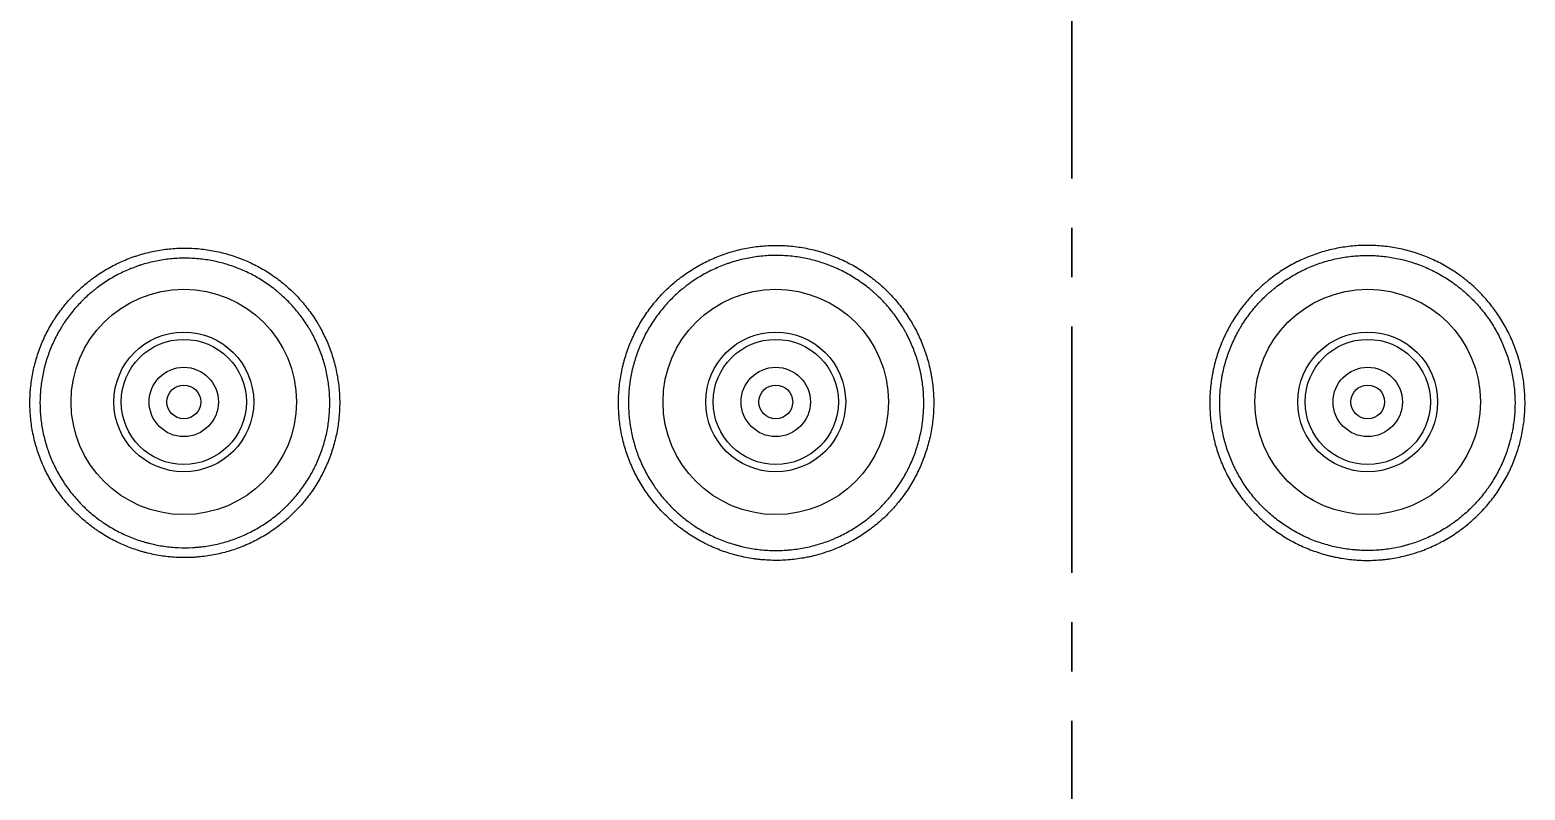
# Model space of a CAD drawing. Extents: x 60870 to 61464, y -29263 to -28843.
# Drawn here: x 61059.5 to 61112.5, y -29093.2 to -29066.2 of the extents above; entities that cross this region are included whole.
import ezdxf

# ---------------------------------------------------------------- set-up
doc = ezdxf.new("R2010")
doc.units = 0
doc.header["$LTSCALE"] = 7
doc.header["$MEASUREMENT"] = 0
doc.linetypes.add('CENTER', pattern=[2, 1.25, -0.25, 0.25, -0.25])
doc.layers.add('08_ALL_FEATURES', color=7, linetype='CONTINUOUS')
doc.layers.add('1', color=1, linetype='CENTER')

msp = doc.modelspace()

# ---------------------------------------------------------------- linework, layer by layer
at = {"layer": '08_ALL_FEATURES', "color": 7, "linetype": 'Continuous'}
for centre, radius in [((61064.914, -29079.389), 4), ((61085.913, -29079.389), 4), ((61106.913, -29079.389), 4), ((61064.914, -29079.389), 2.481), ((61064.914, -29079.389), 2.221), ((61085.913, -29079.389), 2.481), ((61085.913, -29079.389), 2.221), ((61106.913, -29079.389), 2.481), ((61106.913, -29079.389), 2.221), ((61064.914, -29079.389), 1.23), ((61085.913, -29079.389), 1.23), ((61106.913, -29079.389), 1.23), ((61064.914, -29079.389), 0.6), ((61085.913, -29079.389), 0.6), ((61106.913, -29079.389), 0.6)]:
    msp.add_circle(centre, radius, dxfattribs=at)
for points, knots in [([(61070.386, -29080.215), (61070.392, -29080.17), (61070.398, -29080.125), (61070.409, -29080.035), (61070.424, -29079.901), (61070.433, -29079.766), (61070.446, -29079.497), (61070.445, -29079.139), (61070.409, -29078.783), (61070.369, -29078.515), (61070.353, -29078.426), (61070.317, -29078.248), (61070.297, -29078.16), (61070.231, -29077.898), (61070.126, -29077.555), (61069.988, -29077.225), (61069.872, -29076.982), (61069.832, -29076.902), (61069.768, -29076.782), (61069.746, -29076.743), (61069.701, -29076.664), (61069.678, -29076.625), (61069.561, -29076.431), (61069.461, -29076.282), (61069.246, -29075.994), (61069.019, -29075.718), (61068.764, -29075.465), (61068.597, -29075.314), (61068.563, -29075.284), (61068.494, -29075.225), (61068.46, -29075.196), (61068.354, -29075.11), (61068.283, -29075.054), (61068.066, -29074.894), (61067.767, -29074.696), (61067.451, -29074.528), (61067.208, -29074.413), (61067.125, -29074.376), (61067, -29074.325), (61066.958, -29074.308), (61066.873, -29074.276), (61066.831, -29074.26), (61066.618, -29074.184), (61066.445, -29074.133), (61066.098, -29074.046), (61065.922, -29074.012), (61065.568, -29073.96), (61065.389, -29073.942), (61065.118, -29073.93), (61065.027, -29073.928), (61064.846, -29073.928), (61064.756, -29073.93), (61064.487, -29073.944), (61064.131, -29073.98), (61063.779, -29074.051), (61063.518, -29074.116), (61063.431, -29074.141), (61063.301, -29074.18), (61063.258, -29074.194), (61063.172, -29074.223), (61063.129, -29074.237), (61062.917, -29074.314), (61062.751, -29074.383), (61062.428, -29074.537), (61062.27, -29074.621), (61061.963, -29074.806), (61061.813, -29074.906), (61061.632, -29075.042), (61061.596, -29075.069), (61061.524, -29075.125), (61061.419, -29075.21), (61061.317, -29075.298), (61061.118, -29075.479), (61060.865, -29075.733), (61060.638, -29076.011), (61060.477, -29076.228), (61060.425, -29076.302), (61060.35, -29076.415), (61060.325, -29076.453), (61060.277, -29076.53), (61060.253, -29076.568), (61060.138, -29076.762), (61059.969, -29077.079), (61059.832, -29077.412), (61059.741, -29077.666), (61059.713, -29077.752), (61059.674, -29077.882), (61059.662, -29077.926), (61059.638, -29078.013), (61059.626, -29078.057), (61059.572, -29078.276), (61059.503, -29078.63), (61059.468, -29078.989), (61059.458, -29079.215), (61059.456, -29079.261), (61059.455, -29079.351), (61059.453, -29079.487), (61059.457, -29079.622), (61059.471, -29079.891), (61059.508, -29080.247), (61059.579, -29080.598), (61059.645, -29080.86), (61059.669, -29080.947), (61059.709, -29081.077), (61059.723, -29081.12), (61059.752, -29081.206), (61059.767, -29081.249), (61059.843, -29081.461), (61059.982, -29081.792), (61060.151, -29082.107), (61060.337, -29082.414), (61060.437, -29082.563), (61060.654, -29082.854), (61060.769, -29082.993), (61061.011, -29083.258), (61061.265, -29083.51), (61061.543, -29083.737), (61061.724, -29083.871), (61061.761, -29083.897), (61061.835, -29083.949), (61061.872, -29083.975), (61061.986, -29084.05), (61062.062, -29084.098), (61062.294, -29084.236), (61062.611, -29084.404), (61062.942, -29084.54), (61063.196, -29084.63), (61063.281, -29084.658), (61063.411, -29084.697), (61063.454, -29084.71), (61063.542, -29084.734), (61063.586, -29084.745), (61063.805, -29084.8), (61063.982, -29084.834), (61064.337, -29084.886), (61064.515, -29084.903), (61064.872, -29084.919), (61065.052, -29084.919), (61065.278, -29084.907), (61065.323, -29084.904), (61065.413, -29084.897), (61065.458, -29084.893), (61065.593, -29084.88), (61065.683, -29084.868), (61065.949, -29084.828), (61066.301, -29084.757), (61066.643, -29084.652), (61066.897, -29084.561), (61066.981, -29084.528), (61067.148, -29084.459), (61067.231, -29084.422), (61067.475, -29084.305), (61067.634, -29084.22), (61067.94, -29084.035), (61068.089, -29083.935), (61068.376, -29083.721), (61068.515, -29083.606), (61068.682, -29083.454), (61068.715, -29083.423), (61068.781, -29083.36), (61068.878, -29083.265), (61068.97, -29083.167), (61069.151, -29082.967), (61069.377, -29082.69), (61069.576, -29082.391), (61069.714, -29082.16), (61069.758, -29082.081), (61069.822, -29081.961), (61069.843, -29081.921), (61069.883, -29081.84), (61069.903, -29081.799), (61069.999, -29081.595), (61070.135, -29081.263), (61070.238, -29080.92), (61070.325, -29080.571), (61070.36, -29080.395), (61070.386, -29080.215)], [0, 0, 0, 0, 0.003906, 0.003906, 0.007813, 0.015625, 0.015625, 0.03125, 0.046875, 0.046875, 0.054688, 0.054688, 0.0625, 0.0625, 0.078125, 0.09375, 0.09375, 0.101563, 0.101563, 0.105469, 0.105469, 0.109375, 0.109375, 0.125, 0.125, 0.140625, 0.15625, 0.15625, 0.160156, 0.160156, 0.164063, 0.164063, 0.171875, 0.171875, 0.1875, 0.203125, 0.203125, 0.210938, 0.210938, 0.214844, 0.214844, 0.21875, 0.21875, 0.234375, 0.234375, 0.25, 0.25, 0.265625, 0.265625, 0.273438, 0.273438, 0.28125, 0.28125, 0.296875, 0.3125, 0.3125, 0.320313, 0.320313, 0.324219, 0.324219, 0.328125, 0.328125, 0.34375, 0.34375, 0.359375, 0.359375, 0.375, 0.375, 0.378906, 0.378906, 0.382813, 0.390625, 0.390625, 0.40625, 0.421875, 0.421875, 0.429688, 0.429688, 0.433594, 0.433594, 0.4375, 0.4375, 0.453125, 0.46875, 0.46875, 0.476563, 0.476563, 0.480469, 0.480469, 0.484375, 0.484375, 0.5, 0.515625, 0.515625, 0.519531, 0.519531, 0.523438, 0.53125, 0.53125, 0.546875, 0.5625, 0.5625, 0.570313, 0.570313, 0.574219, 0.574219, 0.578125, 0.578125, 0.59375, 0.609375, 0.609375, 0.625, 0.625, 0.640625, 0.640625, 0.65625, 0.671875, 0.671875, 0.675781, 0.675781, 0.679687, 0.679687, 0.6875, 0.6875, 0.703125, 0.71875, 0.71875, 0.726562, 0.726562, 0.730469, 0.730469, 0.734375, 0.734375, 0.75, 0.75, 0.765625, 0.765625, 0.78125, 0.78125, 0.785156, 0.785156, 0.789062, 0.789062, 0.796875, 0.796875, 0.8125, 0.828125, 0.828125, 0.835937, 0.835937, 0.84375, 0.84375, 0.859375, 0.859375, 0.875, 0.875, 0.890625, 0.890625, 0.894531, 0.894531, 0.898437, 0.90625, 0.90625, 0.921875, 0.9375, 0.9375, 0.945312, 0.945312, 0.949219, 0.949219, 0.953125, 0.953125, 0.96875, 0.984375, 0.984375, 1, 1, 1, 1]), ([(61091.46, -29080.223), (61091.486, -29080.04), (61091.503, -29079.857), (61091.52, -29079.493), (61091.518, -29079.128), (61091.482, -29078.765), (61091.447, -29078.538), (61091.44, -29078.493), (61091.424, -29078.402), (61091.415, -29078.357), (61091.387, -29078.221), (61091.367, -29078.131), (61091.299, -29077.865), (61091.192, -29077.516), (61091.051, -29077.18), (61090.933, -29076.933), (61090.892, -29076.851), (61090.826, -29076.73), (61090.804, -29076.69), (61090.758, -29076.61), (61090.735, -29076.57), (61090.616, -29076.372), (61090.513, -29076.221), (61090.295, -29075.928), (61090.063, -29075.648), (61089.803, -29075.39), (61089.633, -29075.236), (61089.598, -29075.206), (61089.528, -29075.146), (61089.493, -29075.116), (61089.385, -29075.029), (61089.313, -29074.973), (61089.092, -29074.81), (61088.788, -29074.609), (61088.466, -29074.438), (61088.217, -29074.321), (61088.133, -29074.284), (61087.963, -29074.214), (61087.877, -29074.181), (61087.616, -29074.089), (61087.441, -29074.037), (61087.087, -29073.95), (61086.908, -29073.915), (61086.548, -29073.862), (61086.365, -29073.845), (61086.135, -29073.834), (61086.089, -29073.833), (61085.997, -29073.831), (61085.859, -29073.83), (61085.721, -29073.834), (61085.448, -29073.848), (61085.085, -29073.885), (61084.727, -29073.957), (61084.461, -29074.025), (61084.373, -29074.05), (61084.24, -29074.09), (61084.196, -29074.104), (61084.109, -29074.134), (61084.066, -29074.149), (61083.85, -29074.227), (61083.513, -29074.368), (61083.192, -29074.541), (61082.879, -29074.729), (61082.727, -29074.832), (61082.542, -29074.97), (61082.506, -29074.998), (61082.433, -29075.055), (61082.326, -29075.141), (61082.222, -29075.231), (61082.02, -29075.416), (61081.763, -29075.674), (61081.533, -29075.957), (61081.369, -29076.179), (61081.317, -29076.254), (61081.214, -29076.408), (61081.166, -29076.486), (61081.025, -29076.722), (61080.854, -29077.045), (61080.716, -29077.382), (61080.624, -29077.64), (61080.596, -29077.727), (61080.556, -29077.859), (61080.543, -29077.903), (61080.519, -29077.992), (61080.507, -29078.037), (61080.452, -29078.261), (61080.417, -29078.441), (61080.365, -29078.802), (61080.347, -29078.983), (61080.331, -29079.347), (61080.331, -29079.53), (61080.343, -29079.759), (61080.346, -29079.805), (61080.353, -29079.897), (61080.357, -29079.943), (61080.371, -29080.08), (61080.383, -29080.172), (61080.424, -29080.443), (61080.496, -29080.801), (61080.603, -29081.149), (61080.696, -29081.407), (61080.729, -29081.493), (61080.783, -29081.62), (61080.801, -29081.662), (61080.838, -29081.746), (61080.858, -29081.788), (61080.957, -29081.996), (61081.044, -29082.157), (61081.232, -29082.469), (61081.334, -29082.62), (61081.552, -29082.913), (61081.668, -29083.054), (61081.854, -29083.258), (61081.918, -29083.325), (61082.049, -29083.454), (61082.115, -29083.517), (61082.319, -29083.701), (61082.602, -29083.931), (61082.905, -29084.133), (61083.141, -29084.274), (61083.221, -29084.319), (61083.343, -29084.384), (61083.384, -29084.405), (61083.467, -29084.446), (61083.508, -29084.466), (61083.716, -29084.564), (61083.885, -29084.633), (61084.229, -29084.755), (61084.403, -29084.807), (61084.758, -29084.895), (61084.937, -29084.93), (61085.165, -29084.963), (61085.211, -29084.97), (61085.303, -29084.981), (61085.44, -29084.995), (61085.577, -29085.005), (61085.851, -29085.018), (61086.215, -29085.017), (61086.578, -29084.98), (61086.85, -29084.939), (61086.941, -29084.923), (61087.076, -29084.896), (61087.121, -29084.886), (61087.211, -29084.865), (61087.256, -29084.855), (61087.478, -29084.798), (61087.827, -29084.691), (61088.164, -29084.551), (61088.493, -29084.394), (61088.655, -29084.307), (61088.971, -29084.116), (61089.123, -29084.014), (61089.416, -29083.796), (61089.697, -29083.564), (61089.955, -29083.305), (61090.108, -29083.135), (61090.139, -29083.1), (61090.199, -29083.03), (61090.228, -29082.995), (61090.316, -29082.887), (61090.372, -29082.815), (61090.535, -29082.594), (61090.737, -29082.29), (61090.908, -29081.968), (61091.025, -29081.72), (61091.062, -29081.636), (61091.114, -29081.508), (61091.131, -29081.466), (61091.164, -29081.38), (61091.18, -29081.336), (61091.257, -29081.119), (61091.363, -29080.767), (61091.433, -29080.406), (61091.46, -29080.223)], [0, 0, 0, 0, 0.015625, 0.015625, 0.03125, 0.046875, 0.046875, 0.050781, 0.050781, 0.054687, 0.054687, 0.0625, 0.0625, 0.078125, 0.09375, 0.09375, 0.101562, 0.101562, 0.105469, 0.105469, 0.109375, 0.109375, 0.125, 0.125, 0.140625, 0.15625, 0.15625, 0.160156, 0.160156, 0.164062, 0.164062, 0.171875, 0.171875, 0.1875, 0.203125, 0.203125, 0.210937, 0.210937, 0.21875, 0.21875, 0.234375, 0.234375, 0.25, 0.25, 0.265625, 0.265625, 0.269531, 0.269531, 0.273437, 0.28125, 0.28125, 0.296875, 0.3125, 0.3125, 0.320312, 0.320312, 0.324219, 0.324219, 0.328125, 0.328125, 0.34375, 0.359375, 0.359375, 0.375, 0.375, 0.378906, 0.378906, 0.382812, 0.390625, 0.390625, 0.40625, 0.421875, 0.421875, 0.429688, 0.429688, 0.4375, 0.4375, 0.453125, 0.46875, 0.46875, 0.476563, 0.476563, 0.480469, 0.480469, 0.484375, 0.484375, 0.5, 0.5, 0.515625, 0.515625, 0.53125, 0.53125, 0.535156, 0.535156, 0.539063, 0.539063, 0.546875, 0.546875, 0.5625, 0.578125, 0.578125, 0.585938, 0.585938, 0.589844, 0.589844, 0.59375, 0.59375, 0.609375, 0.609375, 0.625, 0.625, 0.640625, 0.640625, 0.648438, 0.648438, 0.65625, 0.65625, 0.671875, 0.6875, 0.6875, 0.695312, 0.695312, 0.699219, 0.699219, 0.703125, 0.703125, 0.71875, 0.71875, 0.734375, 0.734375, 0.75, 0.75, 0.753906, 0.753906, 0.757812, 0.765625, 0.765625, 0.78125, 0.796875, 0.796875, 0.804687, 0.804687, 0.808594, 0.808594, 0.8125, 0.8125, 0.828125, 0.84375, 0.84375, 0.859375, 0.859375, 0.875, 0.875, 0.890625, 0.90625, 0.90625, 0.910156, 0.910156, 0.914062, 0.914062, 0.921875, 0.921875, 0.9375, 0.953125, 0.953125, 0.960937, 0.960937, 0.964844, 0.964844, 0.96875, 0.96875, 0.984375, 1, 1, 1, 1]), ([(61101.366, -29080.223), (61101.34, -29080.04), (61101.323, -29079.857), (61101.306, -29079.493), (61101.308, -29079.128), (61101.345, -29078.765), (61101.379, -29078.538), (61101.387, -29078.493), (61101.403, -29078.402), (61101.411, -29078.357), (61101.439, -29078.221), (61101.459, -29078.131), (61101.527, -29077.865), (61101.635, -29077.516), (61101.775, -29077.18), (61101.893, -29076.933), (61101.935, -29076.851), (61102, -29076.73), (61102.022, -29076.69), (61102.068, -29076.61), (61102.091, -29076.57), (61102.211, -29076.372), (61102.313, -29076.221), (61102.531, -29075.928), (61102.763, -29075.648), (61103.023, -29075.39), (61103.194, -29075.236), (61103.228, -29075.206), (61103.298, -29075.146), (61103.334, -29075.116), (61103.441, -29075.029), (61103.513, -29074.973), (61103.734, -29074.81), (61104.038, -29074.609), (61104.361, -29074.438), (61104.609, -29074.321), (61104.693, -29074.284), (61104.863, -29074.214), (61104.95, -29074.181), (61105.21, -29074.089), (61105.385, -29074.037), (61105.739, -29073.95), (61105.918, -29073.915), (61106.279, -29073.862), (61106.461, -29073.845), (61106.691, -29073.834), (61106.737, -29073.833), (61106.829, -29073.831), (61106.967, -29073.83), (61107.105, -29073.834), (61107.379, -29073.848), (61107.741, -29073.885), (61108.099, -29073.957), (61108.365, -29074.025), (61108.454, -29074.05), (61108.586, -29074.09), (61108.63, -29074.104), (61108.717, -29074.134), (61108.761, -29074.149), (61108.977, -29074.227), (61109.314, -29074.368), (61109.634, -29074.541), (61109.947, -29074.729), (61110.099, -29074.832), (61110.284, -29074.97), (61110.32, -29074.998), (61110.393, -29075.055), (61110.5, -29075.141), (61110.604, -29075.231), (61110.806, -29075.416), (61111.063, -29075.674), (61111.294, -29075.957), (61111.457, -29076.179), (61111.51, -29076.254), (61111.612, -29076.408), (61111.661, -29076.486), (61111.801, -29076.722), (61111.972, -29077.045), (61112.111, -29077.382), (61112.202, -29077.64), (61112.231, -29077.727), (61112.27, -29077.859), (61112.283, -29077.903), (61112.307, -29077.992), (61112.319, -29078.037), (61112.374, -29078.261), (61112.409, -29078.441), (61112.462, -29078.802), (61112.479, -29078.983), (61112.496, -29079.347), (61112.495, -29079.53), (61112.483, -29079.759), (61112.48, -29079.805), (61112.473, -29079.897), (61112.469, -29079.943), (61112.455, -29080.08), (61112.444, -29080.172), (61112.402, -29080.443), (61112.33, -29080.801), (61112.223, -29081.149), (61112.13, -29081.407), (61112.097, -29081.493), (61112.044, -29081.62), (61112.025, -29081.662), (61111.988, -29081.746), (61111.968, -29081.788), (61111.869, -29081.996), (61111.782, -29082.157), (61111.594, -29082.469), (61111.492, -29082.62), (61111.274, -29082.913), (61111.158, -29083.054), (61110.972, -29083.258), (61110.908, -29083.325), (61110.778, -29083.454), (61110.711, -29083.517), (61110.507, -29083.701), (61110.224, -29083.931), (61109.921, -29084.133), (61109.685, -29084.274), (61109.605, -29084.319), (61109.483, -29084.384), (61109.442, -29084.405), (61109.359, -29084.446), (61109.318, -29084.466), (61109.11, -29084.564), (61108.941, -29084.633), (61108.597, -29084.755), (61108.423, -29084.807), (61108.069, -29084.895), (61107.889, -29084.93), (61107.661, -29084.963), (61107.615, -29084.97), (61107.524, -29084.981), (61107.386, -29084.995), (61107.249, -29085.005), (61106.976, -29085.018), (61106.611, -29085.017), (61106.248, -29084.98), (61105.976, -29084.939), (61105.886, -29084.923), (61105.75, -29084.896), (61105.705, -29084.886), (61105.615, -29084.865), (61105.57, -29084.855), (61105.348, -29084.798), (61104.999, -29084.691), (61104.663, -29084.551), (61104.333, -29084.394), (61104.171, -29084.307), (61103.855, -29084.116), (61103.703, -29084.014), (61103.41, -29083.796), (61103.129, -29083.564), (61102.872, -29083.305), (61102.718, -29083.135), (61102.687, -29083.1), (61102.627, -29083.03), (61102.598, -29082.995), (61102.51, -29082.887), (61102.454, -29082.815), (61102.291, -29082.594), (61102.089, -29082.29), (61101.918, -29081.968), (61101.801, -29081.72), (61101.765, -29081.636), (61101.712, -29081.508), (61101.695, -29081.466), (61101.662, -29081.38), (61101.646, -29081.336), (61101.569, -29081.119), (61101.463, -29080.767), (61101.393, -29080.406), (61101.366, -29080.223)], [0, 0, 0, 0, 0.015625, 0.015625, 0.03125, 0.046875, 0.046875, 0.050781, 0.050781, 0.054688, 0.054688, 0.0625, 0.0625, 0.078125, 0.09375, 0.09375, 0.101563, 0.101563, 0.105469, 0.105469, 0.109375, 0.109375, 0.125, 0.125, 0.140625, 0.15625, 0.15625, 0.160156, 0.160156, 0.164062, 0.164062, 0.171875, 0.171875, 0.1875, 0.203125, 0.203125, 0.210937, 0.210937, 0.21875, 0.21875, 0.234375, 0.234375, 0.25, 0.25, 0.265625, 0.265625, 0.269531, 0.269531, 0.273437, 0.28125, 0.28125, 0.296875, 0.3125, 0.3125, 0.320312, 0.320312, 0.324219, 0.324219, 0.328125, 0.328125, 0.34375, 0.359375, 0.359375, 0.375, 0.375, 0.378906, 0.378906, 0.382812, 0.390625, 0.390625, 0.40625, 0.421875, 0.421875, 0.429687, 0.429687, 0.4375, 0.4375, 0.453125, 0.46875, 0.46875, 0.476562, 0.476562, 0.480469, 0.480469, 0.484375, 0.484375, 0.5, 0.5, 0.515625, 0.515625, 0.53125, 0.53125, 0.535156, 0.535156, 0.539062, 0.539062, 0.546875, 0.546875, 0.5625, 0.578125, 0.578125, 0.585937, 0.585937, 0.589844, 0.589844, 0.59375, 0.59375, 0.609375, 0.609375, 0.625, 0.625, 0.640625, 0.640625, 0.648437, 0.648437, 0.65625, 0.65625, 0.671875, 0.6875, 0.6875, 0.695312, 0.695312, 0.699219, 0.699219, 0.703125, 0.703125, 0.71875, 0.71875, 0.734375, 0.734375, 0.75, 0.75, 0.753906, 0.753906, 0.757812, 0.765625, 0.765625, 0.78125, 0.796875, 0.796875, 0.804687, 0.804687, 0.808594, 0.808594, 0.8125, 0.8125, 0.828125, 0.84375, 0.84375, 0.859375, 0.859375, 0.875, 0.875, 0.890625, 0.90625, 0.90625, 0.910156, 0.910156, 0.914062, 0.914062, 0.921875, 0.921875, 0.9375, 0.953125, 0.953125, 0.960937, 0.960937, 0.964844, 0.964844, 0.96875, 0.96875, 0.984375, 1, 1, 1, 1]), ([(61070.039, -29080.165), (61070.015, -29080.333), (61069.982, -29080.499), (61069.902, -29080.825), (61069.805, -29081.145), (61069.678, -29081.456), (61069.588, -29081.647), (61069.57, -29081.685), (61069.532, -29081.761), (61069.512, -29081.799), (61069.453, -29081.911), (61069.411, -29081.985), (61069.282, -29082.202), (61069.096, -29082.481), (61068.885, -29082.741), (61068.716, -29082.928), (61068.629, -29083.02), (61068.539, -29083.109), (61068.477, -29083.167), (61068.446, -29083.196), (61068.29, -29083.339), (61068.16, -29083.446), (61067.891, -29083.646), (61067.753, -29083.74), (61067.466, -29083.913), (61067.318, -29083.993), (61067.089, -29084.102), (61067.011, -29084.137), (61066.855, -29084.202), (61066.776, -29084.232), (61066.539, -29084.318), (61066.219, -29084.416), (61065.89, -29084.483), (61065.641, -29084.52), (61065.557, -29084.531), (61065.431, -29084.544), (61065.388, -29084.548), (61065.304, -29084.554), (61065.262, -29084.557), (61065.051, -29084.568), (61064.883, -29084.568), (61064.548, -29084.553), (61064.381, -29084.537), (61064.05, -29084.489), (61063.884, -29084.457), (61063.679, -29084.406), (61063.638, -29084.395), (61063.556, -29084.373), (61063.434, -29084.338), (61063.314, -29084.299), (61063.076, -29084.214), (61062.767, -29084.087), (61062.47, -29083.93), (61062.253, -29083.801), (61062.182, -29083.756), (61062.076, -29083.686), (61062.041, -29083.662), (61061.971, -29083.613), (61061.937, -29083.589), (61061.767, -29083.464), (61061.507, -29083.251), (61061.269, -29083.015), (61061.043, -29082.768), (61060.936, -29082.638), (61060.783, -29082.434), (61060.734, -29082.365), (61060.64, -29082.225), (61060.595, -29082.154), (61060.465, -29081.938), (61060.306, -29081.644), (61060.176, -29081.334), (61060.105, -29081.136), (61060.091, -29081.096), (61060.064, -29081.016), (61060.051, -29080.975), (61060.014, -29080.854), (61059.991, -29080.772), (61059.929, -29080.527), (61059.862, -29080.199), (61059.828, -29079.865), (61059.815, -29079.614), (61059.812, -29079.53), (61059.812, -29079.403), (61059.812, -29079.361), (61059.814, -29079.276), (61059.815, -29079.234), (61059.825, -29079.022), (61059.857, -29078.686), (61059.922, -29078.355), (61059.972, -29078.15), (61059.983, -29078.109), (61060.005, -29078.027), (61060.017, -29077.987), (61060.054, -29077.865), (61060.08, -29077.784), (61060.165, -29077.546), (61060.293, -29077.235), (61060.451, -29076.938), (61060.559, -29076.757), (61060.581, -29076.721), (61060.626, -29076.649), (61060.649, -29076.613), (61060.719, -29076.507), (61060.768, -29076.438), (61060.918, -29076.235), (61061.131, -29075.975), (61061.367, -29075.738), (61061.553, -29075.568), (61061.649, -29075.486), (61061.747, -29075.406), (61061.814, -29075.354), (61061.848, -29075.328), (61062.018, -29075.202), (61062.158, -29075.108), (61062.445, -29074.935), (61062.74, -29074.777), (61063.05, -29074.647), (61063.249, -29074.575), (61063.289, -29074.562), (61063.369, -29074.535), (61063.41, -29074.522), (61063.531, -29074.485), (61063.612, -29074.462), (61063.857, -29074.4), (61064.186, -29074.334), (61064.519, -29074.301), (61064.771, -29074.288), (61064.855, -29074.285), (61065.024, -29074.285), (61065.109, -29074.287), (61065.363, -29074.299), (61065.53, -29074.315), (61065.862, -29074.364), (61066.026, -29074.396), (61066.351, -29074.476), (61066.512, -29074.525), (61066.712, -29074.596), (61066.752, -29074.61), (61066.831, -29074.641), (61066.949, -29074.688), (61067.064, -29074.738), (61067.292, -29074.846), (61067.588, -29075.003), (61067.868, -29075.189), (61068.071, -29075.338), (61068.137, -29075.39), (61068.236, -29075.471), (61068.268, -29075.498), (61068.333, -29075.553), (61068.364, -29075.581), (61068.521, -29075.722), (61068.759, -29075.959), (61068.972, -29076.218), (61069.173, -29076.487), (61069.267, -29076.626), (61069.376, -29076.808), (61069.398, -29076.844), (61069.44, -29076.918), (61069.501, -29077.029), (61069.558, -29077.141), (61069.666, -29077.369), (61069.795, -29077.678), (61069.893, -29077.999), (61069.956, -29078.244), (61069.974, -29078.326), (61070.008, -29078.493), (61070.023, -29078.576), (61070.06, -29078.826), (61070.094, -29079.16), (61070.095, -29079.494), (61070.08, -29079.83), (61070.064, -29079.997), (61070.039, -29080.165)], [0, 0, 0, 0, 0.015625, 0.015625, 0.03125, 0.046875, 0.046875, 0.050781, 0.050781, 0.054688, 0.054688, 0.0625, 0.0625, 0.078125, 0.09375, 0.09375, 0.101563, 0.105469, 0.105469, 0.109375, 0.109375, 0.125, 0.125, 0.140625, 0.140625, 0.15625, 0.15625, 0.164063, 0.164063, 0.171875, 0.171875, 0.1875, 0.203125, 0.203125, 0.210938, 0.210938, 0.214844, 0.214844, 0.21875, 0.21875, 0.234375, 0.234375, 0.25, 0.25, 0.265625, 0.265625, 0.269531, 0.269531, 0.273438, 0.28125, 0.28125, 0.296875, 0.3125, 0.3125, 0.320313, 0.320313, 0.324219, 0.324219, 0.328125, 0.328125, 0.34375, 0.359375, 0.359375, 0.375, 0.375, 0.382813, 0.382813, 0.390625, 0.390625, 0.40625, 0.421875, 0.421875, 0.425781, 0.425781, 0.429688, 0.429688, 0.4375, 0.4375, 0.453125, 0.46875, 0.46875, 0.476563, 0.476563, 0.480469, 0.480469, 0.484375, 0.484375, 0.5, 0.515625, 0.515625, 0.519531, 0.519531, 0.523438, 0.523438, 0.53125, 0.53125, 0.546875, 0.5625, 0.5625, 0.566406, 0.566406, 0.570313, 0.570313, 0.578125, 0.578125, 0.59375, 0.609375, 0.609375, 0.617188, 0.621094, 0.621094, 0.625, 0.625, 0.640625, 0.640625, 0.65625, 0.671875, 0.671875, 0.675781, 0.675781, 0.679688, 0.679688, 0.6875, 0.6875, 0.703125, 0.71875, 0.71875, 0.726563, 0.726563, 0.734375, 0.734375, 0.75, 0.75, 0.765625, 0.765625, 0.78125, 0.78125, 0.785156, 0.785156, 0.789063, 0.796875, 0.796875, 0.8125, 0.828125, 0.828125, 0.835938, 0.835938, 0.839844, 0.839844, 0.84375, 0.84375, 0.859375, 0.875, 0.875, 0.890625, 0.890625, 0.894531, 0.894531, 0.898438, 0.90625, 0.90625, 0.921875, 0.9375, 0.9375, 0.945313, 0.945313, 0.953125, 0.953125, 0.96875, 0.984375, 0.984375, 1, 1, 1, 1]), ([(61091.111, -29080.173), (61091.086, -29080.344), (61091.053, -29080.513), (61090.971, -29080.845), (61090.874, -29081.172), (61090.744, -29081.489), (61090.653, -29081.684), (61090.634, -29081.722), (61090.596, -29081.8), (61090.576, -29081.838), (61090.516, -29081.953), (61090.474, -29082.028), (61090.342, -29082.249), (61090.153, -29082.534), (61089.938, -29082.799), (61089.766, -29082.99), (61089.678, -29083.083), (61089.586, -29083.174), (61089.524, -29083.234), (61089.492, -29083.264), (61089.333, -29083.409), (61089.201, -29083.518), (61088.927, -29083.723), (61088.786, -29083.818), (61088.494, -29083.995), (61088.343, -29084.077), (61088.149, -29084.17), (61088.11, -29084.188), (61088.031, -29084.223), (61087.991, -29084.24), (61087.872, -29084.29), (61087.792, -29084.322), (61087.55, -29084.409), (61087.224, -29084.51), (61086.889, -29084.578), (61086.635, -29084.617), (61086.55, -29084.628), (61086.421, -29084.641), (61086.378, -29084.645), (61086.292, -29084.652), (61086.249, -29084.655), (61086.034, -29084.666), (61085.863, -29084.667), (61085.521, -29084.651), (61085.352, -29084.635), (61085.014, -29084.587), (61084.845, -29084.554), (61084.636, -29084.503), (61084.594, -29084.492), (61084.51, -29084.469), (61084.386, -29084.434), (61084.264, -29084.394), (61084.022, -29084.309), (61083.706, -29084.179), (61083.403, -29084.02), (61083.182, -29083.889), (61083.109, -29083.843), (61083.001, -29083.771), (61082.965, -29083.747), (61082.894, -29083.698), (61082.859, -29083.673), (61082.686, -29083.545), (61082.421, -29083.329), (61082.178, -29083.089), (61081.948, -29082.837), (61081.838, -29082.705), (61081.708, -29082.532), (61081.683, -29082.497), (61081.633, -29082.427), (61081.559, -29082.321), (61081.49, -29082.212), (61081.357, -29081.993), (61081.195, -29081.693), (61081.062, -29081.378), (61080.989, -29081.176), (61080.975, -29081.135), (61080.947, -29081.053), (61080.934, -29081.012), (61080.896, -29080.888), (61080.873, -29080.805), (61080.809, -29080.556), (61080.741, -29080.221), (61080.705, -29079.881), (61080.692, -29079.625), (61080.689, -29079.539), (61080.688, -29079.41), (61080.689, -29079.367), (61080.69, -29079.281), (61080.692, -29079.238), (61080.701, -29079.022), (61080.733, -29078.68), (61080.799, -29078.342), (61080.85, -29078.133), (61080.861, -29078.092), (61080.884, -29078.008), (61080.896, -29077.967), (61080.933, -29077.843), (61080.96, -29077.761), (61081.045, -29077.518), (61081.176, -29077.201), (61081.336, -29076.898), (61081.468, -29076.676), (61081.514, -29076.603), (61081.609, -29076.459), (61081.659, -29076.388), (61081.811, -29076.181), (61082.027, -29075.916), (61082.268, -29075.674), (61082.457, -29075.501), (61082.554, -29075.416), (61082.655, -29075.335), (61082.723, -29075.282), (61082.757, -29075.255), (61082.93, -29075.126), (61083.073, -29075.03), (61083.365, -29074.854), (61083.666, -29074.692), (61083.981, -29074.56), (61084.184, -29074.486), (61084.224, -29074.472), (61084.306, -29074.445), (61084.347, -29074.432), (61084.471, -29074.394), (61084.554, -29074.37), (61084.803, -29074.307), (61085.138, -29074.239), (61085.478, -29074.205), (61085.734, -29074.191), (61085.82, -29074.189), (61085.949, -29074.188), (61085.992, -29074.188), (61086.079, -29074.19), (61086.122, -29074.192), (61086.337, -29074.201), (61086.508, -29074.218), (61086.846, -29074.267), (61087.013, -29074.299), (61087.345, -29074.381), (61087.509, -29074.43), (61087.712, -29074.502), (61087.753, -29074.517), (61087.834, -29074.548), (61087.954, -29074.595), (61088.072, -29074.647), (61088.305, -29074.756), (61088.606, -29074.916), (61088.891, -29075.105), (61089.098, -29075.257), (61089.166, -29075.31), (61089.267, -29075.391), (61089.3, -29075.419), (61089.366, -29075.475), (61089.398, -29075.504), (61089.558, -29075.648), (61089.801, -29075.889), (61090.018, -29076.152), (61090.223, -29076.425), (61090.319, -29076.568), (61090.431, -29076.752), (61090.453, -29076.79), (61090.495, -29076.865), (61090.558, -29076.978), (61090.616, -29077.092), (61090.727, -29077.324), (61090.859, -29077.639), (61090.959, -29077.965), (61091.023, -29078.215), (61091.042, -29078.299), (61091.068, -29078.426), (61091.076, -29078.468), (61091.091, -29078.553), (61091.098, -29078.596), (61091.131, -29078.808), (61091.165, -29079.148), (61091.167, -29079.489), (61091.151, -29079.831), (61091.135, -29080.002), (61091.111, -29080.173)], [0, 0, 0, 0, 0.015625, 0.015625, 0.03125, 0.046875, 0.046875, 0.050781, 0.050781, 0.054688, 0.054688, 0.0625, 0.0625, 0.078125, 0.09375, 0.09375, 0.101563, 0.105469, 0.105469, 0.109375, 0.109375, 0.125, 0.125, 0.140625, 0.140625, 0.15625, 0.15625, 0.160156, 0.160156, 0.164063, 0.164063, 0.171875, 0.171875, 0.1875, 0.203125, 0.203125, 0.210938, 0.210938, 0.214844, 0.214844, 0.21875, 0.21875, 0.234375, 0.234375, 0.25, 0.25, 0.265625, 0.265625, 0.269531, 0.269531, 0.273438, 0.28125, 0.28125, 0.296875, 0.3125, 0.3125, 0.320313, 0.320313, 0.324219, 0.324219, 0.328125, 0.328125, 0.34375, 0.359375, 0.359375, 0.375, 0.375, 0.378906, 0.378906, 0.382813, 0.390625, 0.390625, 0.40625, 0.421875, 0.421875, 0.425781, 0.425781, 0.429688, 0.429688, 0.4375, 0.4375, 0.453125, 0.46875, 0.46875, 0.476563, 0.476563, 0.480469, 0.480469, 0.484375, 0.484375, 0.5, 0.515625, 0.515625, 0.519531, 0.519531, 0.523438, 0.523438, 0.53125, 0.53125, 0.546875, 0.5625, 0.5625, 0.570313, 0.570313, 0.578125, 0.578125, 0.59375, 0.609375, 0.609375, 0.617188, 0.621094, 0.621094, 0.625, 0.625, 0.640625, 0.640625, 0.65625, 0.671875, 0.671875, 0.675781, 0.675781, 0.679688, 0.679688, 0.6875, 0.6875, 0.703125, 0.71875, 0.71875, 0.726563, 0.726563, 0.730469, 0.730469, 0.734375, 0.734375, 0.75, 0.75, 0.765625, 0.765625, 0.78125, 0.78125, 0.785156, 0.785156, 0.789063, 0.796875, 0.796875, 0.8125, 0.828125, 0.828125, 0.835938, 0.835938, 0.839844, 0.839844, 0.84375, 0.84375, 0.859375, 0.875, 0.875, 0.890625, 0.890625, 0.894531, 0.894531, 0.898438, 0.90625, 0.90625, 0.921875, 0.9375, 0.9375, 0.945312, 0.945312, 0.949219, 0.949219, 0.953125, 0.953125, 0.96875, 0.984375, 0.984375, 1, 1, 1, 1]), ([(61101.715, -29080.173), (61101.74, -29080.344), (61101.773, -29080.513), (61101.855, -29080.845), (61101.953, -29081.172), (61102.082, -29081.489), (61102.173, -29081.684), (61102.192, -29081.722), (61102.23, -29081.8), (61102.25, -29081.838), (61102.311, -29081.953), (61102.353, -29082.028), (61102.484, -29082.249), (61102.673, -29082.534), (61102.888, -29082.799), (61103.06, -29082.99), (61103.148, -29083.083), (61103.24, -29083.174), (61103.303, -29083.234), (61103.334, -29083.264), (61103.493, -29083.409), (61103.626, -29083.518), (61103.899, -29083.723), (61104.041, -29083.818), (61104.333, -29083.995), (61104.483, -29084.077), (61104.677, -29084.17), (61104.717, -29084.188), (61104.795, -29084.223), (61104.835, -29084.24), (61104.954, -29084.29), (61105.034, -29084.322), (61105.276, -29084.409), (61105.603, -29084.51), (61105.937, -29084.578), (61106.191, -29084.617), (61106.276, -29084.628), (61106.405, -29084.641), (61106.448, -29084.645), (61106.534, -29084.652), (61106.577, -29084.655), (61106.792, -29084.666), (61106.964, -29084.667), (61107.305, -29084.651), (61107.475, -29084.635), (61107.813, -29084.587), (61107.981, -29084.554), (61108.191, -29084.503), (61108.232, -29084.492), (61108.316, -29084.469), (61108.44, -29084.434), (61108.563, -29084.394), (61108.805, -29084.309), (61109.121, -29084.179), (61109.423, -29084.02), (61109.644, -29083.889), (61109.717, -29083.843), (61109.825, -29083.771), (61109.861, -29083.747), (61109.932, -29083.698), (61109.967, -29083.673), (61110.14, -29083.545), (61110.405, -29083.329), (61110.648, -29083.089), (61110.879, -29082.837), (61110.988, -29082.705), (61111.118, -29082.532), (61111.143, -29082.497), (61111.193, -29082.427), (61111.267, -29082.321), (61111.336, -29082.212), (61111.469, -29081.993), (61111.631, -29081.693), (61111.764, -29081.378), (61111.837, -29081.176), (61111.851, -29081.135), (61111.879, -29081.053), (61111.892, -29081.012), (61111.93, -29080.888), (61111.954, -29080.805), (61112.017, -29080.556), (61112.086, -29080.221), (61112.121, -29079.881), (61112.135, -29079.625), (61112.137, -29079.539), (61112.138, -29079.41), (61112.138, -29079.367), (61112.136, -29079.281), (61112.135, -29079.238), (61112.125, -29079.022), (61112.093, -29078.68), (61112.027, -29078.342), (61111.976, -29078.133), (61111.965, -29078.092), (61111.942, -29078.008), (61111.931, -29077.967), (61111.893, -29077.843), (61111.867, -29077.761), (61111.781, -29077.518), (61111.651, -29077.201), (61111.49, -29076.898), (61111.359, -29076.676), (61111.313, -29076.603), (61111.217, -29076.459), (61111.168, -29076.388), (61111.015, -29076.181), (61110.799, -29075.916), (61110.558, -29075.674), (61110.369, -29075.501), (61110.272, -29075.416), (61110.171, -29075.335), (61110.103, -29075.282), (61110.069, -29075.255), (61109.896, -29075.126), (61109.754, -29075.03), (61109.461, -29074.854), (61109.161, -29074.692), (61108.845, -29074.56), (61108.643, -29074.486), (61108.602, -29074.472), (61108.52, -29074.445), (61108.479, -29074.432), (61108.355, -29074.394), (61108.272, -29074.37), (61108.023, -29074.307), (61107.688, -29074.239), (61107.348, -29074.205), (61107.092, -29074.191), (61107.006, -29074.189), (61106.877, -29074.188), (61106.834, -29074.188), (61106.747, -29074.19), (61106.704, -29074.192), (61106.489, -29074.201), (61106.318, -29074.218), (61105.98, -29074.267), (61105.813, -29074.299), (61105.481, -29074.381), (61105.317, -29074.43), (61105.114, -29074.502), (61105.073, -29074.517), (61104.992, -29074.548), (61104.872, -29074.595), (61104.754, -29074.647), (61104.522, -29074.756), (61104.22, -29074.916), (61103.935, -29075.105), (61103.728, -29075.257), (61103.66, -29075.31), (61103.559, -29075.391), (61103.526, -29075.419), (61103.461, -29075.475), (61103.428, -29075.504), (61103.268, -29075.648), (61103.025, -29075.889), (61102.808, -29076.152), (61102.603, -29076.425), (61102.507, -29076.568), (61102.396, -29076.752), (61102.374, -29076.79), (61102.331, -29076.865), (61102.268, -29076.978), (61102.21, -29077.092), (61102.099, -29077.324), (61101.968, -29077.639), (61101.867, -29077.965), (61101.803, -29078.215), (61101.784, -29078.299), (61101.758, -29078.426), (61101.75, -29078.468), (61101.735, -29078.553), (61101.728, -29078.596), (61101.696, -29078.808), (61101.661, -29079.148), (61101.659, -29079.489), (61101.675, -29079.831), (61101.691, -29080.002), (61101.715, -29080.173)], [0, 0, 0, 0, 0.015625, 0.015625, 0.03125, 0.046875, 0.046875, 0.050781, 0.050781, 0.054687, 0.054687, 0.0625, 0.0625, 0.078125, 0.09375, 0.09375, 0.101562, 0.105469, 0.105469, 0.109375, 0.109375, 0.125, 0.125, 0.140625, 0.140625, 0.15625, 0.15625, 0.160156, 0.160156, 0.164062, 0.164062, 0.171875, 0.171875, 0.1875, 0.203125, 0.203125, 0.210937, 0.210937, 0.214844, 0.214844, 0.21875, 0.21875, 0.234375, 0.234375, 0.25, 0.25, 0.265625, 0.265625, 0.269531, 0.269531, 0.273437, 0.28125, 0.28125, 0.296875, 0.3125, 0.3125, 0.320312, 0.320312, 0.324219, 0.324219, 0.328125, 0.328125, 0.34375, 0.359375, 0.359375, 0.375, 0.375, 0.378906, 0.378906, 0.382812, 0.390625, 0.390625, 0.40625, 0.421875, 0.421875, 0.425781, 0.425781, 0.429687, 0.429687, 0.4375, 0.4375, 0.453125, 0.46875, 0.46875, 0.476562, 0.476562, 0.480469, 0.480469, 0.484375, 0.484375, 0.5, 0.515625, 0.515625, 0.519531, 0.519531, 0.523437, 0.523437, 0.53125, 0.53125, 0.546875, 0.5625, 0.5625, 0.570312, 0.570312, 0.578125, 0.578125, 0.59375, 0.609375, 0.609375, 0.617187, 0.621094, 0.621094, 0.625, 0.625, 0.640625, 0.640625, 0.65625, 0.671875, 0.671875, 0.675781, 0.675781, 0.679687, 0.679687, 0.6875, 0.6875, 0.703125, 0.71875, 0.71875, 0.726562, 0.726562, 0.730469, 0.730469, 0.734375, 0.734375, 0.75, 0.75, 0.765625, 0.765625, 0.78125, 0.78125, 0.785156, 0.785156, 0.789062, 0.796875, 0.796875, 0.8125, 0.828125, 0.828125, 0.835937, 0.835937, 0.839844, 0.839844, 0.84375, 0.84375, 0.859375, 0.875, 0.875, 0.890625, 0.890625, 0.894531, 0.894531, 0.898437, 0.90625, 0.90625, 0.921875, 0.9375, 0.9375, 0.945312, 0.945312, 0.949219, 0.949219, 0.953125, 0.953125, 0.96875, 0.984375, 0.984375, 1, 1, 1, 1])]:
    msp.add_open_spline(points, degree=3, knots=knots, dxfattribs=at)
at = {"layer": '1', "color": 1, "linetype": 'CENTER', "lineweight": 35}
msp.add_line((61096.413, -29211.459), (61096.413, -29007.318), dxfattribs=at)

doc.saveas('drawing.dxf')
